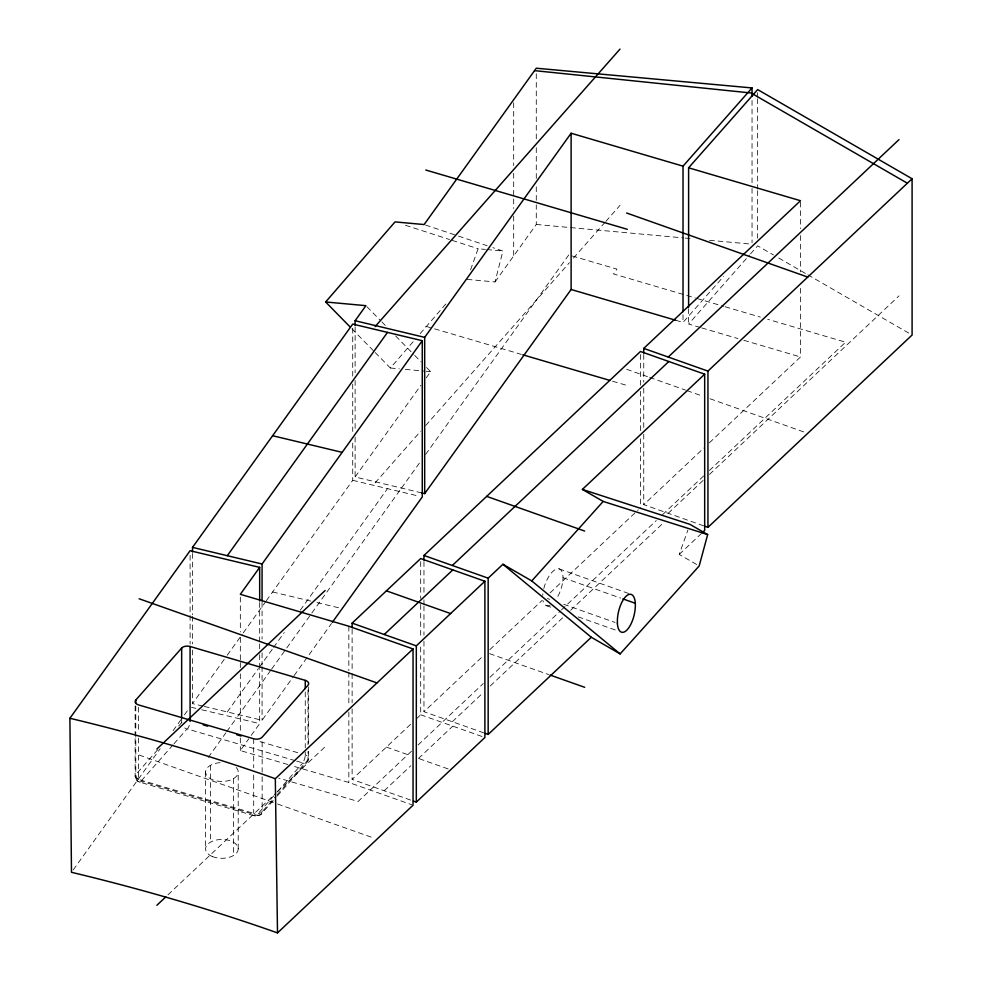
<?xml version="1.0" encoding="UTF-8"?>
<svg xmlns="http://www.w3.org/2000/svg" width="982" height="982" viewBox="0 0 982 982"><rect width="100%" height="100%" fill="white"/><g stroke="black" fill="none" stroke-linecap="round" stroke-linejoin="round"><path stroke-width="0.74" stroke-dasharray="4.91 3.68" d="M238.209 848.89L238.209 772.048M467.15 279.391L495.038 281.944L502.882 251.011L492.854 247.648M470.574 269.817L478.099 248.753L485.39 249.416M696.692 564.515L679.213 554.425L687.879 530.071M73.245 869.868L160.152 748.714M173.114 730.669L182.824 717.13M184.444 714.871L187.685 710.354M202.869 706.107L192.509 703.628L226.326 656.479M227.223 655.239L242.345 634.151M243.241 632.911L265.496 601.905M266.38 600.665L352.722 480.321L352.722 441.262M421.72 492.903L355.116 476.982L420.873 385.312M426.213 377.886L430.656 371.687L426.409 367.366M495.038 281.944L536.282 224.461L536.282 204.931M227.284 711.95L258.438 668.521M259.334 667.281L272.677 648.672M273.573 647.433L284.252 632.543M300.271 610.215L387.497 488.643M208.27 757.392L225.897 732.817M226.781 731.578L236.478 718.063M237.681 716.394L270.737 670.313M271.633 669.073L285.934 649.139M286.818 647.899L310.95 614.278M311.834 613.026L400.288 489.736M401.491 488.066L421.168 460.644M425.636 454.408L568.738 254.952L616.929 269.129L613.492 273.929L695.342 298M287.812 764.524L240.332 750.567L248.79 738.771M251.208 735.395L259.665 723.611L259.665 668.46M204.354 706.463L262.071 720.26L293.225 676.843M294.109 675.604L331.486 623.496M375.198 352.538L390.37 368.005L413.41 341.429M420.124 333.671L446.037 303.757M273.241 800.588L260.709 814.655L255.578 816.152L139.763 782.138M277.231 796.071L307.133 762.192L308.569 759.295L308.655 751.021M375.099 482.849L420.64 431.258M425.697 425.525L569.413 262.685M573.451 258.094L604.826 222.546M605.845 221.404L620.01 205.348M157.734 749.72L135.798 774.577A6.273 3.621 0 0 0 138.536 779.45A5.966 2.21 -73.6 0 0 141.248 781.242L256.412 815.121A5.966 2.21 -73.6 0 1 253.7 813.329L138.536 779.45L138.536 737.519M178.663 726.005L181.658 722.617A6.273 3.621 0 0 1 183.094 721.537M173.016 744.859L141.113 781.009A5.966 4.333 41.4 0 1 135.798 774.577L135.798 735.027M174.01 743.73L186.973 729.037A5.966 4.333 41.4 0 1 183.217 726.508M675.751 320.267L683.018 322.403L723.624 276.396M700.227 327.472L688.603 324.048L749.512 255.038M750.53 253.884L757.638 245.831L773.472 254.976M273.782 795.837L256.83 815.048A5.966 4.333 41.4 0 0 262.145 811.746L276.102 795.923M277.771 791.32L302.689 763.088A5.966 4.333 41.4 0 0 308.004 759.773L308.004 751.623M277.096 794.794L308.004 759.773A6.273 3.621 0 0 0 305.255 754.9L305.255 751.414M168.008 894.798L276.089 792.953M277.206 791.909L325.116 746.762M410.611 800.084L352.121 779.401L411.053 723.881M416.405 718.836L420.689 714.798L420.689 645.861M483.88 732.903L423.966 711.704L483.119 655.988M489.809 649.679L542.26 600.26M550.08 592.895L638.239 509.83M703.664 525.836L643.75 504.638L703.787 448.087M709.335 442.845L800.49 356.969L800.49 285.823M411.433 751.255L358.123 801.472L278.79 778.137M418.099 744.97L483.316 683.533M490.006 677.224L560.317 610.976M561.434 609.932L656.295 520.558M662.568 514.642L703.861 475.742M709.446 470.476L845.6 342.202L767.715 319.285M668.226 513.304L703.898 479.682M709.47 474.429L899.021 295.852M452.321 721.745L483.574 692.298M490.263 685.988L563.926 616.598M570.616 610.288L663.243 523.013M384.22 790.756L410.771 765.751M418.504 758.448L452.788 726.152M679.213 554.425L702.461 532.526M536.282 224.461L683.668 237.939M685.191 238.074L692.789 238.773M709.495 240.295L750.518 244.052M486.839 249.551L502.882 251.011M390.37 368.005L399.318 368.827M405.296 369.367L424.69 371.147M426.176 371.282L430.656 371.687M352.722 480.321L419.314 496.254M272.615 591.974L311.098 601.18M317.014 602.592L340.693 608.263M191.551 707.322L195.909 708.366M201.703 709.741L259.665 723.611M696.803 298.43L723.624 306.323M725.097 306.752L760.363 317.125M701.688 327.902L738.01 338.581M743.828 340.3L800.49 356.969M425.783 326.27L433.136 328.43M434.609 328.86L521.393 354.392M612.584 381.225L627.289 385.545M260.07 741.606L297.976 752.764M295.263 760.694L187.39 728.963A5.966 2.21 -73.6 0 0 189.907 723.034M296.724 761.124L302.554 762.842A5.966 2.21 -73.6 0 0 305.255 754.9M294.588 766.525L348.843 782.482L411.618 804.688M405.419 225.246L449.547 239.522M452.137 240.357L478.099 248.753M425.55 225.038L457.06 235.619M458.484 236.097L487.133 245.721M626.626 369.269L648.194 376.892M649.63 377.395L685.559 390.112M686.995 390.627L702.805 396.212M709.998 398.753L804.859 432.325M559.249 568.922L629.793 593.877M563.005 577.711L620.649 598.099M547.355 598.504L549.687 599.327M563.693 604.286L615.039 622.453M546.446 605.649L550.779 607.183M578.202 616.88L615.702 630.149M489.564 653.644L548.656 674.56M420.689 714.798L484.887 737.507M386.405 747.093L410.66 755.674M419.216 758.705L450.603 769.814M139.113 755.023L276.077 803.472M277.513 803.976L374.105 838.149M139.334 781.991L137.431 780.936M778.763 258.033L806.48 274.039M807.805 274.8L910.78 334.248M135.16 776.652L137.357 780.874M136.756 780.383L137.946 781.353M366.986 306.752L380.783 320.819M381.838 321.9L386.086 326.233M395.636 335.979L413.68 354.379M414.735 355.459L421.106 361.953M351.937 328.81L374.191 351.507M800.49 202.108L800.49 228.622M800.49 235.594L800.49 271.867M757.638 92.652L757.638 97.243M757.638 98.777L757.638 189.158M757.638 190.692L757.638 238.172M752.04 100.495L752.04 185.598M752.04 188.384L752.04 242.8M688.603 308.729L688.603 324.048M683.018 314.743L683.018 322.403M643.75 354.514L643.75 382.096M643.75 388.221L643.75 428.054M643.75 434.179L643.75 504.638M640.473 354.539L640.473 385.177M640.473 391.302L640.473 432.669M640.473 438.794L640.473 507.731M536.282 73.797L536.282 140.757M536.282 147.73L536.282 178.417M536.282 186.789L536.282 203.532M513.684 102.766L513.684 165.577M513.684 173.237L513.684 208.466M513.684 216.126L513.684 255.958M423.966 561.581L423.966 593.754M423.966 599.879L423.966 604.482M423.966 606.004L423.966 635.121M423.966 641.246L423.966 711.704M420.689 561.606L420.689 598.369M420.689 604.507L420.689 638.202M355.116 326.859L355.116 372.804M355.116 380.464L355.116 429.49M355.116 437.15L355.116 476.982M352.722 328.258L352.722 377.088M352.722 384.06L352.722 431.491M352.121 629.278L352.121 672.167M352.121 673.701L352.121 702.805M352.121 708.93L352.121 779.401M348.843 626.234L348.843 670.657M348.843 672.191L348.843 705.886M348.843 712.024L348.843 782.482M308.655 686.921L308.655 743.57M308.004 689.892L308.004 744.638M305.255 692.015L305.255 747.916M262.071 602.31L262.071 639.073M262.071 652.858L262.071 665.121M262.071 666.643L262.071 720.26M262.145 741.864L262.145 772.147M262.145 776.799L262.145 811.746A6.273 3.621 0 0 1 253.7 813.329L253.7 773.779M259.665 602.592L259.665 642.424M259.665 643.947L259.665 653.14M259.665 654.675L259.665 666.925M253.7 738.783L253.7 767.691M240.332 597.105L240.332 631.978M240.332 637.563L240.332 661.279M240.332 662.666L240.332 668.251M240.332 673.836L240.332 731.025M240.332 738.01L240.332 750.567M233.434 778.701L233.434 855.543M210.369 765.383L210.369 842.225M205.582 772.048L205.582 848.89M192.509 553.504L192.509 614.781M192.509 616.315L192.509 643.885M192.509 650.01L192.509 703.628M190.103 555.321L190.103 644.167M181.658 717.952L181.658 722.617A5.966 4.333 41.4 0 0 181.682 723.059M138.536 707.236L138.536 732.867M135.798 706.119L135.798 733.505M135.135 705.812L135.135 735.628M135.135 738.611L135.135 775.878M543.819 588.488A19.456 8.298 -70.5 0 1 560.391 569.523A19.456 8.298 -70.5 0 1 556.585 598.517M550.055 605.182A19.456 8.298 -70.5 0 1 543.083 600.861M542.727 595.387A19.456 8.298 -70.5 0 1 542.85 593.803M236.159 767.47A16.313 9.415 0 0 1 227.308 780.923A16.313 9.415 0 0 1 205.815 773.632A16.313 9.415 0 0 1 221.895 762.621M212.333 856.513A16.313 9.415 0 0 0 238.123 849.86A16.313 9.415 0 0 0 215.242 840.285A16.313 9.415 0 0 0 212.333 856.513"/><path stroke-width="1.47" d="M423.966 560.059L423.966 555.456L640.473 351.482L704.671 374.191L582.375 489.417L689.916 524.339L707.666 534.589L699.184 565.951L620.133 653.902L591.299 637.257L502.919 564.269L488.164 578.165L488.164 734.426L485.317 733.407M259.665 567.363L240.332 594.306L348.843 626.234L413.041 648.942L413.041 805.203L277.501 932.9A1473.393 850.658 0 0 0 71.49 872.298L69.894 718.272L190.103 550.718L259.665 567.363L259.665 601.058M192.509 551.97L192.509 547.379L352.722 324.072L422.272 340.705L422.272 496.953L332.382 622.257M355.116 325.324L355.116 320.721L365.918 305.672L325.643 301.977L395.034 221.895L424.114 224.559L536.282 68.212L752.04 87.938L752.04 96.31M227.284 555.702L387.497 332.395M262.071 600.775L262.071 564.012L422.272 340.705M421.72 492.903L424.678 493.615L424.678 337.366L571.119 133.245L683.018 166.154L752.04 87.938M424.678 493.615L571.119 289.494L571.119 133.245M375.099 326.601L620.01 49.1M135.798 700.031L181.658 648.071A6.273 3.621 0 0 1 190.091 646.487L305.255 680.366A6.273 3.621 0 0 1 308.004 685.24L262.145 737.2A6.273 3.621 0 0 1 253.7 738.783L138.536 704.904A6.273 3.621 0 0 1 135.798 700.031L135.798 703.075M688.603 307.206L688.603 167.799L757.638 89.583L912.094 178.761L912.094 335.022L707.948 527.359L705.101 526.34M502.919 564.269L531.753 580.927L603.193 501.434L707.666 534.589M156.862 749.045L325.116 590.513M352.121 627.744L352.121 623.14L420.689 558.549L484.887 581.258L484.887 737.507L416.319 802.11L413.471 801.103M643.75 352.992L643.75 348.389L800.49 200.721L688.603 167.799M668.226 357.043L899.021 139.604M452.321 565.485L668.828 361.511M384.22 634.507L452.788 569.904M277.501 932.9L275.316 778.701L413.041 648.942M416.319 802.11L416.319 645.861L484.887 581.258M707.948 527.359L707.948 371.098L912.094 178.761M156.862 905.294L165.786 896.897M488.164 734.426L591.299 637.257M702.461 532.526L704.671 530.44L704.671 374.191M534.552 70.63L751.095 92.995L907.368 183.217M355.116 320.721L424.678 337.366M272.615 435.726L342.178 452.358M192.509 547.379L262.071 564.012M425.783 170.021L627.289 229.297M571.119 289.494L675.751 320.267M522.866 354.821L609.638 380.353M203.213 724.888L207.595 726.177M236.748 734.745L241.118 736.034M626.626 213.008L807.744 277.084M643.75 348.389L707.948 371.098M486.679 496.376L584.683 531.053M622.907 598.897L635.329 603.292A19.468 8.016 -76.4 0 0 625.313 597.031A19.468 8.016 -76.4 0 0 617.433 623.214M423.966 555.456L488.164 578.165M386.405 590.845L450.603 613.566M550.092 675.064L584.683 687.302M352.121 623.14L416.319 645.861M139.113 598.762L376.99 682.92M582.375 489.417L603.193 501.434M531.753 580.927L620.133 653.902M325.643 301.977L349.911 326.748M683.018 166.154L683.018 311.687M305.255 680.366L305.255 688.517M190.091 646.487L190.091 721.034A5.966 2.21 -73.6 0 1 190.091 721.475M181.658 648.071L181.658 717.952M635.28 603.353A19.468 8.016 -76.4 0 1 627.4 629.536A19.468 8.016 -76.4 0 1 617.347 623.312M69.894 718.272A1469.232 848.252 0 0 1 275.316 778.701"/></g></svg>
